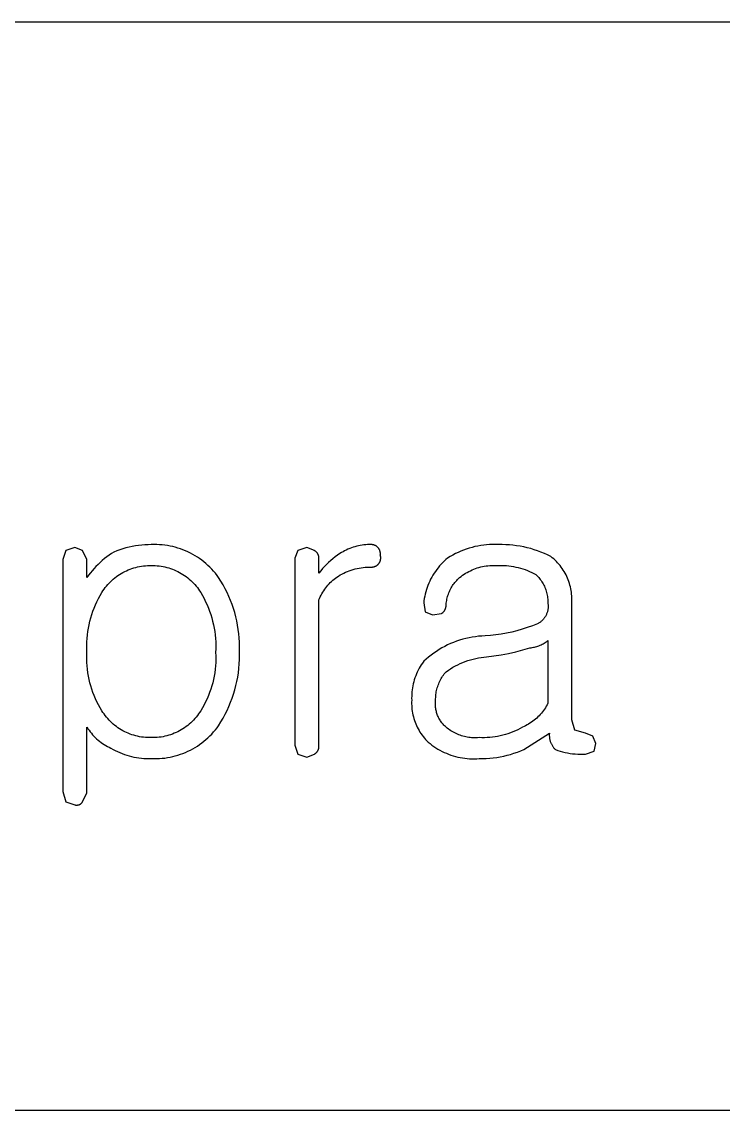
# Model space of a CAD drawing. Header units: millimetres. Extents: x 3033 to 5773, y 123 to 1487.
# Drawn here: x 4290.32 to 4314.48, y 235.35 to 272.85 of the extents above; entities that cross this region are included whole.
import ezdxf

# ---------------------------------------------------------------- set-up
doc = ezdxf.new("R2010")
doc.units = ezdxf.units.MM
doc.header["$MEASUREMENT"] = 0
doc.layers.add('TEX', color=70, linetype='Continuous')

msp = doc.modelspace()

# ---------------------------------------------------------------- linework, layer by layer
at = {"layer": 'TEX'}
for p, q in [((3984.363, 272.848), (4363.085, 272.848)), ((4291.846, 254.628), (4291.743, 254.319)), ((4292.155, 254.731), (4291.846, 254.628)), ((4292.413, 254.628), (4292.155, 254.731)), ((4292.568, 254.319), (4292.413, 254.628)), ((4293.702, 254.654), (4293.598, 254.617)), ((4293.807, 254.688), (4293.702, 254.654)), ((4293.913, 254.719), (4293.807, 254.688)), ((4294.019, 254.745), (4293.913, 254.719)), ((4294.127, 254.769), (4294.019, 254.745)), ((4294.236, 254.789), (4294.127, 254.769)), ((4294.345, 254.805), (4294.236, 254.789)), ((4294.454, 254.818), (4294.345, 254.805)), ((4294.564, 254.827), (4294.454, 254.818)), ((4294.674, 254.832), (4294.564, 254.827)), ((4294.784, 254.834), (4294.674, 254.832)), ((4294.877, 254.837), (4294.784, 254.834)), ((4294.97, 254.836), (4294.877, 254.837)), ((4295.062, 254.832), (4294.97, 254.836)), ((4295.155, 254.825), (4295.062, 254.832)), ((4295.247, 254.815), (4295.155, 254.825)), ((4295.339, 254.801), (4295.247, 254.815)), ((4295.43, 254.785), (4295.339, 254.801)), ((4295.521, 254.765), (4295.43, 254.785)), ((4295.611, 254.742), (4295.521, 254.765)), ((4295.7, 254.716), (4295.611, 254.742)), ((4295.788, 254.687), (4295.7, 254.716)), ((4295.876, 254.655), (4295.788, 254.687)), ((4295.962, 254.62), (4295.876, 254.655)), ((4299.836, 254.628), (4299.733, 254.37)), ((4300.145, 254.731), (4299.836, 254.628)), ((4300.403, 254.628), (4300.145, 254.731)), ((4300.411, 254.624), (4300.403, 254.628)), ((4301.5, 254.649), (4301.443, 254.621)), ((4301.558, 254.676), (4301.5, 254.649)), ((4301.617, 254.7), (4301.558, 254.676)), ((4301.676, 254.723), (4301.617, 254.7)), ((4301.736, 254.743), (4301.676, 254.723)), ((4301.797, 254.762), (4301.736, 254.743)), ((4301.858, 254.778), (4301.797, 254.762)), ((4301.92, 254.792), (4301.858, 254.778)), ((4301.982, 254.805), (4301.92, 254.792)), ((4302.045, 254.815), (4301.982, 254.805)), ((4302.108, 254.823), (4302.045, 254.815)), ((4302.171, 254.829), (4302.108, 254.823)), ((4302.234, 254.833), (4302.171, 254.829)), ((4302.298, 254.835), (4302.234, 254.833)), ((4302.361, 254.834), (4302.298, 254.835)), ((4302.372, 254.834), (4302.361, 254.834)), ((4302.383, 254.834), (4302.372, 254.834)), ((4302.394, 254.833), (4302.383, 254.834)), ((4302.404, 254.831), (4302.394, 254.833)), ((4302.415, 254.83), (4302.404, 254.831)), ((4302.426, 254.828), (4302.415, 254.83)), ((4302.436, 254.825), (4302.426, 254.828)), ((4302.447, 254.822), (4302.436, 254.825)), ((4302.457, 254.819), (4302.447, 254.822)), ((4302.467, 254.816), (4302.457, 254.819)), ((4302.477, 254.812), (4302.467, 254.816)), ((4302.487, 254.808), (4302.477, 254.812)), ((4302.497, 254.803), (4302.487, 254.808)), ((4302.507, 254.799), (4302.497, 254.803)), ((4302.516, 254.793), (4302.507, 254.799)), ((4302.525, 254.788), (4302.516, 254.793)), ((4302.535, 254.782), (4302.525, 254.788)), ((4302.543, 254.776), (4302.535, 254.782)), ((4302.552, 254.769), (4302.543, 254.776)), ((4302.56, 254.763), (4302.552, 254.769)), ((4302.569, 254.756), (4302.56, 254.763)), ((4302.577, 254.748), (4302.569, 254.756)), ((4302.584, 254.741), (4302.577, 254.748)), ((4302.592, 254.733), (4302.584, 254.741)), ((4302.599, 254.725), (4302.592, 254.733)), ((4302.606, 254.717), (4302.599, 254.725)), ((4302.612, 254.708), (4302.606, 254.717)), ((4302.619, 254.699), (4302.612, 254.708)), ((4302.625, 254.69), (4302.619, 254.699)), ((4302.63, 254.681), (4302.625, 254.69)), ((4302.636, 254.672), (4302.63, 254.681)), ((4302.641, 254.662), (4302.636, 254.672)), ((4302.645, 254.653), (4302.641, 254.662)), ((4302.65, 254.643), (4302.645, 254.653)), ((4302.654, 254.633), (4302.65, 254.643)), ((4302.657, 254.623), (4302.654, 254.633)), ((4305.538, 254.647), (4305.443, 254.609)), ((4305.634, 254.681), (4305.538, 254.647)), ((4305.732, 254.713), (4305.634, 254.681)), ((4305.83, 254.741), (4305.732, 254.713)), ((4305.929, 254.765), (4305.83, 254.741)), ((4306.03, 254.786), (4305.929, 254.765)), ((4306.13, 254.804), (4306.03, 254.786)), ((4306.232, 254.818), (4306.13, 254.804)), ((4306.334, 254.828), (4306.232, 254.818)), ((4306.436, 254.835), (4306.334, 254.828)), ((4306.538, 254.838), (4306.436, 254.835)), ((4306.641, 254.838), (4306.538, 254.838)), ((4306.743, 254.834), (4306.641, 254.838)), ((4306.868, 254.836), (4306.743, 254.834)), ((4306.992, 254.832), (4306.868, 254.836)), ((4307.117, 254.825), (4306.992, 254.832)), ((4307.241, 254.814), (4307.117, 254.825)), ((4307.365, 254.798), (4307.241, 254.814)), ((4307.488, 254.779), (4307.365, 254.798)), ((4307.61, 254.755), (4307.488, 254.779)), ((4307.732, 254.727), (4307.61, 254.755)), ((4307.852, 254.696), (4307.732, 254.727)), ((4307.972, 254.66), (4307.852, 254.696)), ((4308.09, 254.62), (4307.972, 254.66)), ((4291.743, 254.319), (4291.743, 246.329)), ((4292.568, 253.7), (4292.568, 254.319)), ((4293.095, 254.288), (4293.021, 254.222)), ((4293.171, 254.351), (4293.095, 254.288)), ((4293.249, 254.411), (4293.171, 254.351)), ((4293.329, 254.469), (4293.249, 254.411)), ((4293.412, 254.524), (4293.329, 254.469)), ((4293.495, 254.577), (4293.412, 254.524)), ((4293.598, 254.617), (4293.495, 254.577)), ((4296.046, 254.582), (4295.962, 254.62)), ((4296.13, 254.542), (4296.046, 254.582)), ((4296.212, 254.498), (4296.13, 254.542)), ((4296.292, 254.452), (4296.212, 254.498)), ((4296.371, 254.403), (4296.292, 254.452)), ((4296.448, 254.351), (4296.371, 254.403)), ((4296.523, 254.296), (4296.448, 254.351)), ((4296.596, 254.239), (4296.523, 254.296)), ((4299.733, 254.37), (4299.733, 247.927)), ((4300.419, 254.619), (4300.411, 254.624)), ((4300.428, 254.614), (4300.419, 254.619)), ((4300.436, 254.609), (4300.428, 254.614)), ((4300.443, 254.603), (4300.436, 254.609)), ((4300.451, 254.597), (4300.443, 254.603)), ((4300.458, 254.591), (4300.451, 254.597)), ((4300.466, 254.585), (4300.458, 254.591)), ((4300.473, 254.578), (4300.466, 254.585)), ((4300.479, 254.571), (4300.473, 254.578)), ((4300.486, 254.564), (4300.479, 254.571)), ((4300.492, 254.557), (4300.486, 254.564)), ((4300.498, 254.549), (4300.492, 254.557)), ((4300.504, 254.542), (4300.498, 254.549)), ((4300.509, 254.534), (4300.504, 254.542)), ((4300.514, 254.526), (4300.509, 254.534)), ((4300.519, 254.517), (4300.514, 254.526)), ((4300.524, 254.509), (4300.519, 254.517)), ((4300.528, 254.5), (4300.524, 254.509)), ((4300.533, 254.492), (4300.528, 254.5)), ((4300.536, 254.483), (4300.533, 254.492)), ((4300.54, 254.474), (4300.536, 254.483)), ((4300.543, 254.465), (4300.54, 254.474)), ((4300.546, 254.456), (4300.543, 254.465)), ((4300.548, 254.447), (4300.546, 254.456)), ((4300.551, 254.437), (4300.548, 254.447)), ((4300.553, 254.428), (4300.551, 254.437)), ((4300.554, 254.418), (4300.553, 254.428)), ((4300.555, 254.409), (4300.554, 254.418)), ((4300.556, 254.399), (4300.555, 254.409)), ((4300.557, 254.39), (4300.556, 254.399)), ((4300.557, 254.38), (4300.557, 254.39)), ((4300.557, 254.37), (4300.557, 254.38)), ((4300.557, 253.855), (4300.557, 254.37)), ((4300.964, 254.287), (4300.89, 254.22)), ((4301.039, 254.35), (4300.964, 254.287)), ((4301.117, 254.411), (4301.039, 254.35)), ((4301.197, 254.469), (4301.117, 254.411)), ((4301.279, 254.525), (4301.197, 254.469)), ((4301.333, 254.559), (4301.279, 254.525)), ((4301.388, 254.591), (4301.333, 254.559)), ((4301.443, 254.621), (4301.388, 254.591)), ((4302.661, 254.612), (4302.657, 254.623)), ((4302.657, 254.242), (4302.662, 254.252)), ((4302.664, 254.602), (4302.661, 254.612)), ((4302.662, 254.252), (4302.666, 254.262)), ((4302.666, 254.591), (4302.664, 254.602)), ((4302.669, 254.581), (4302.666, 254.591)), ((4302.666, 254.262), (4302.669, 254.272)), ((4302.67, 254.57), (4302.669, 254.581)), ((4302.669, 254.272), (4302.673, 254.282)), ((4302.672, 254.56), (4302.67, 254.57)), ((4302.671, 254.474), (4302.672, 254.484)), ((4302.674, 254.463), (4302.671, 254.474)), ((4302.673, 254.549), (4302.672, 254.56)), ((4302.672, 254.484), (4302.673, 254.495)), ((4302.674, 254.538), (4302.673, 254.549)), ((4302.673, 254.495), (4302.674, 254.506)), ((4302.673, 254.282), (4302.676, 254.293)), ((4302.674, 254.527), (4302.674, 254.538)), ((4302.674, 254.517), (4302.674, 254.527)), ((4302.674, 254.506), (4302.674, 254.517)), ((4302.677, 254.453), (4302.674, 254.463)), ((4302.676, 254.293), (4302.678, 254.303)), ((4302.679, 254.442), (4302.677, 254.453)), ((4302.678, 254.303), (4302.681, 254.314)), ((4302.681, 254.432), (4302.679, 254.442)), ((4302.683, 254.421), (4302.681, 254.432)), ((4302.681, 254.314), (4302.683, 254.324)), ((4302.685, 254.41), (4302.683, 254.421)), ((4302.683, 254.324), (4302.684, 254.335)), ((4302.684, 254.335), (4302.685, 254.346)), ((4302.686, 254.4), (4302.685, 254.41)), ((4302.685, 254.346), (4302.686, 254.356)), ((4302.686, 254.389), (4302.686, 254.4)), ((4302.687, 254.378), (4302.686, 254.389)), ((4302.686, 254.356), (4302.687, 254.367)), ((4302.687, 254.367), (4302.687, 254.378)), ((4304.873, 254.267), (4304.817, 254.212)), ((4304.931, 254.32), (4304.873, 254.267)), ((4304.99, 254.37), (4304.931, 254.32)), ((4305.077, 254.424), (4304.99, 254.37)), ((4305.166, 254.475), (4305.077, 254.424)), ((4305.257, 254.523), (4305.166, 254.475)), ((4305.349, 254.567), (4305.257, 254.523)), ((4305.443, 254.609), (4305.349, 254.567)), ((4308.206, 254.576), (4308.09, 254.62)), ((4308.322, 254.529), (4308.206, 254.576)), ((4308.435, 254.477), (4308.322, 254.529)), ((4308.547, 254.422), (4308.435, 254.477)), ((4308.596, 254.382), (4308.547, 254.422)), ((4308.644, 254.341), (4308.596, 254.382)), ((4308.691, 254.298), (4308.644, 254.341)), ((4308.736, 254.254), (4308.691, 254.298)), ((4308.78, 254.208), (4308.736, 254.254)), ((4292.747, 253.937), (4292.685, 253.86)), ((4292.812, 254.011), (4292.747, 253.937)), ((4292.879, 254.084), (4292.812, 254.011)), ((4292.949, 254.154), (4292.879, 254.084)), ((4293.021, 254.222), (4292.949, 254.154)), ((4293.751, 253.843), (4293.809, 253.876)), ((4293.809, 253.876), (4293.869, 253.908)), ((4293.869, 253.908), (4293.93, 253.937)), ((4293.93, 253.937), (4293.992, 253.964)), ((4293.992, 253.964), (4294.055, 253.989)), ((4294.055, 253.989), (4294.119, 254.012)), ((4294.119, 254.012), (4294.183, 254.032)), ((4294.183, 254.032), (4294.248, 254.05)), ((4294.248, 254.05), (4294.314, 254.066)), ((4294.314, 254.066), (4294.38, 254.08)), ((4294.38, 254.08), (4294.447, 254.091)), ((4294.447, 254.091), (4294.514, 254.1)), ((4294.514, 254.1), (4294.581, 254.107)), ((4294.581, 254.107), (4294.649, 254.111)), ((4294.649, 254.111), (4294.717, 254.113)), ((4294.717, 254.113), (4294.784, 254.113)), ((4294.784, 254.113), (4294.852, 254.113)), ((4294.852, 254.113), (4294.919, 254.111)), ((4294.919, 254.111), (4294.987, 254.107)), ((4294.987, 254.107), (4295.054, 254.1)), ((4295.054, 254.1), (4295.121, 254.091)), ((4295.121, 254.091), (4295.188, 254.08)), ((4295.188, 254.08), (4295.254, 254.066)), ((4295.254, 254.066), (4295.32, 254.05)), ((4295.32, 254.05), (4295.385, 254.032)), ((4295.385, 254.032), (4295.449, 254.012)), ((4295.449, 254.012), (4295.513, 253.989)), ((4295.513, 253.989), (4295.576, 253.964)), ((4295.576, 253.964), (4295.638, 253.937)), ((4295.638, 253.937), (4295.699, 253.908)), ((4295.699, 253.908), (4295.759, 253.876)), ((4295.759, 253.876), (4295.818, 253.843)), ((4296.668, 254.18), (4296.596, 254.239)), ((4296.737, 254.118), (4296.668, 254.18)), ((4296.804, 254.054), (4296.737, 254.118)), ((4296.869, 253.987), (4296.804, 254.054)), ((4296.931, 253.919), (4296.869, 253.987)), ((4296.991, 253.848), (4296.931, 253.919)), ((4300.619, 253.932), (4300.557, 253.855)), ((4300.683, 254.008), (4300.619, 253.932)), ((4300.75, 254.081), (4300.683, 254.008)), ((4300.819, 254.152), (4300.75, 254.081)), ((4300.89, 254.22), (4300.819, 254.152)), ((4301.412, 253.853), (4301.475, 253.883)), ((4301.475, 253.883), (4301.54, 253.91)), ((4301.54, 253.91), (4301.605, 253.935)), ((4301.605, 253.935), (4301.671, 253.958)), ((4301.671, 253.958), (4301.738, 253.979)), ((4301.738, 253.979), (4301.806, 253.997)), ((4301.806, 253.997), (4301.874, 254.013)), ((4301.874, 254.013), (4301.943, 254.027)), ((4301.943, 254.027), (4302.012, 254.039)), ((4302.012, 254.039), (4302.082, 254.048)), ((4302.082, 254.048), (4302.151, 254.055)), ((4302.151, 254.055), (4302.221, 254.059)), ((4302.221, 254.059), (4302.291, 254.061)), ((4302.291, 254.061), (4302.361, 254.061)), ((4302.361, 254.061), (4302.372, 254.061)), ((4302.372, 254.061), (4302.383, 254.061)), ((4302.383, 254.061), (4302.394, 254.062)), ((4302.394, 254.062), (4302.405, 254.063)), ((4302.405, 254.063), (4302.415, 254.064)), ((4302.415, 254.064), (4302.426, 254.065)), ((4302.426, 254.065), (4302.437, 254.067)), ((4302.437, 254.067), (4302.447, 254.07)), ((4302.447, 254.07), (4302.458, 254.073)), ((4302.458, 254.073), (4302.468, 254.076)), ((4302.468, 254.076), (4302.478, 254.079)), ((4302.478, 254.079), (4302.488, 254.083)), ((4302.488, 254.083), (4302.498, 254.087)), ((4302.498, 254.087), (4302.508, 254.092)), ((4302.508, 254.092), (4302.518, 254.096)), ((4302.518, 254.096), (4302.527, 254.102)), ((4302.527, 254.102), (4302.537, 254.107)), ((4302.537, 254.107), (4302.546, 254.113)), ((4302.546, 254.113), (4302.555, 254.119)), ((4302.555, 254.119), (4302.563, 254.125)), ((4302.563, 254.125), (4302.572, 254.132)), ((4302.572, 254.132), (4302.58, 254.139)), ((4302.58, 254.139), (4302.588, 254.146)), ((4302.588, 254.146), (4302.596, 254.154)), ((4302.596, 254.154), (4302.603, 254.162)), ((4302.603, 254.162), (4302.61, 254.17)), ((4302.61, 254.17), (4302.617, 254.178)), ((4302.617, 254.178), (4302.624, 254.186)), ((4302.624, 254.186), (4302.63, 254.195)), ((4302.63, 254.195), (4302.636, 254.204)), ((4302.636, 254.204), (4302.642, 254.213)), ((4302.642, 254.213), (4302.647, 254.223)), ((4302.647, 254.223), (4302.653, 254.232)), ((4302.653, 254.232), (4302.657, 254.242)), ((4304.567, 253.913), (4304.523, 253.848)), ((4304.613, 253.976), (4304.567, 253.913)), ((4304.661, 254.038), (4304.613, 253.976)), ((4304.711, 254.098), (4304.661, 254.038)), ((4304.763, 254.156), (4304.711, 254.098)), ((4304.817, 254.212), (4304.763, 254.156)), ((4305.608, 253.846), (4305.662, 253.878)), ((4305.662, 253.878), (4305.717, 253.908)), ((4305.717, 253.908), (4305.774, 253.937)), ((4305.774, 253.937), (4305.831, 253.963)), ((4305.831, 253.963), (4305.889, 253.987)), ((4305.889, 253.987), (4305.948, 254.009)), ((4305.948, 254.009), (4306.008, 254.03)), ((4306.008, 254.03), (4306.068, 254.048)), ((4306.068, 254.048), (4306.129, 254.064)), ((4306.129, 254.064), (4306.19, 254.078)), ((4306.19, 254.078), (4306.252, 254.09)), ((4306.252, 254.09), (4306.314, 254.099)), ((4306.314, 254.099), (4306.377, 254.107)), ((4306.377, 254.107), (4306.44, 254.113)), ((4306.44, 254.113), (4306.502, 254.116)), ((4306.502, 254.116), (4306.565, 254.117)), ((4306.565, 254.117), (4306.628, 254.116)), ((4306.628, 254.116), (4306.691, 254.113)), ((4306.691, 254.113), (4306.773, 254.116)), ((4306.773, 254.116), (4306.855, 254.117)), ((4306.855, 254.117), (4306.937, 254.114)), ((4306.937, 254.114), (4307.019, 254.11)), ((4307.019, 254.11), (4307.101, 254.102)), ((4307.101, 254.102), (4307.182, 254.092)), ((4307.182, 254.092), (4307.263, 254.079)), ((4307.263, 254.079), (4307.344, 254.063)), ((4307.344, 254.063), (4307.423, 254.044)), ((4307.423, 254.044), (4307.503, 254.023)), ((4307.503, 254.023), (4307.581, 253.999)), ((4307.581, 253.999), (4307.659, 253.973)), ((4307.659, 253.973), (4307.736, 253.944)), ((4307.736, 253.944), (4307.811, 253.913)), ((4307.811, 253.913), (4307.886, 253.879)), ((4307.886, 253.879), (4307.959, 253.842)), ((4308.822, 254.161), (4308.78, 254.208)), ((4308.862, 254.112), (4308.822, 254.161)), ((4308.901, 254.062), (4308.862, 254.112)), ((4308.938, 254.01), (4308.901, 254.062)), ((4308.973, 253.958), (4308.938, 254.01)), ((4309.006, 253.904), (4308.973, 253.958)), ((4309.038, 253.849), (4309.006, 253.904)), ((4292.625, 253.781), (4292.568, 253.7)), ((4292.685, 253.86), (4292.625, 253.781)), ((4293.284, 253.457), (4293.329, 253.507)), ((4293.329, 253.507), (4293.377, 253.555)), ((4293.377, 253.555), (4293.426, 253.601)), ((4293.426, 253.601), (4293.476, 253.646)), ((4293.476, 253.646), (4293.528, 253.689)), ((4293.528, 253.689), (4293.582, 253.731)), ((4293.582, 253.731), (4293.637, 253.77)), ((4293.637, 253.77), (4293.693, 253.808)), ((4293.693, 253.808), (4293.751, 253.843)), ((4295.818, 253.843), (4295.875, 253.808)), ((4295.875, 253.808), (4295.931, 253.77)), ((4295.931, 253.77), (4295.986, 253.731)), ((4295.986, 253.731), (4296.04, 253.689)), ((4296.04, 253.689), (4296.092, 253.646)), ((4296.092, 253.646), (4296.143, 253.601)), ((4296.143, 253.601), (4296.192, 253.555)), ((4296.192, 253.555), (4296.239, 253.507)), ((4296.239, 253.507), (4296.285, 253.457)), ((4297.049, 253.775), (4296.991, 253.848)), ((4297.104, 253.7), (4297.049, 253.775)), ((4297.183, 253.575), (4297.104, 253.7)), ((4297.258, 253.447), (4297.183, 253.575)), ((4300.908, 253.481), (4300.949, 253.525)), ((4300.949, 253.525), (4300.992, 253.566)), ((4300.992, 253.566), (4301.037, 253.607)), ((4301.037, 253.607), (4301.083, 253.645)), ((4301.083, 253.645), (4301.13, 253.682)), ((4301.13, 253.682), (4301.178, 253.718)), ((4301.178, 253.718), (4301.227, 253.752)), ((4301.227, 253.752), (4301.288, 253.788)), ((4301.288, 253.788), (4301.349, 253.821)), ((4301.349, 253.821), (4301.412, 253.853)), ((4304.34, 253.503), (4304.31, 253.431)), ((4304.372, 253.574), (4304.34, 253.503)), ((4304.406, 253.645), (4304.372, 253.574)), ((4304.443, 253.714), (4304.406, 253.645)), ((4304.482, 253.781), (4304.443, 253.714)), ((4304.523, 253.848), (4304.482, 253.781)), ((4305.213, 253.497), (4305.242, 253.533)), ((4305.242, 253.533), (4305.272, 253.569)), ((4305.272, 253.569), (4305.303, 253.603)), ((4305.303, 253.603), (4305.335, 253.637)), ((4305.335, 253.637), (4305.368, 253.669)), ((4305.368, 253.669), (4305.403, 253.7)), ((4305.403, 253.7), (4305.452, 253.739)), ((4305.452, 253.739), (4305.503, 253.777)), ((4305.503, 253.777), (4305.555, 253.813)), ((4305.555, 253.813), (4305.608, 253.846)), ((4307.959, 253.842), (4308.032, 253.803)), ((4308.032, 253.803), (4308.064, 253.772)), ((4308.064, 253.772), (4308.096, 253.739)), ((4308.096, 253.739), (4308.126, 253.705)), ((4308.126, 253.705), (4308.155, 253.669)), ((4308.155, 253.669), (4308.183, 253.633)), ((4308.183, 253.633), (4308.209, 253.596)), ((4308.209, 253.596), (4308.235, 253.558)), ((4308.235, 253.558), (4308.259, 253.52)), ((4308.259, 253.52), (4308.281, 253.48)), ((4309.068, 253.793), (4309.038, 253.849)), ((4309.095, 253.736), (4309.068, 253.793)), ((4309.121, 253.679), (4309.095, 253.736)), ((4309.145, 253.62), (4309.121, 253.679)), ((4309.167, 253.56), (4309.145, 253.62)), ((4309.187, 253.5), (4309.167, 253.56)), ((4309.204, 253.44), (4309.187, 253.5)), ((4293.023, 253.081), (4293.083, 253.185)), ((4293.083, 253.185), (4293.119, 253.242)), ((4293.119, 253.242), (4293.158, 253.298)), ((4293.158, 253.298), (4293.198, 253.352)), ((4293.198, 253.352), (4293.24, 253.405)), ((4293.24, 253.405), (4293.284, 253.457)), ((4296.285, 253.457), (4296.328, 253.405)), ((4296.328, 253.405), (4296.371, 253.352)), ((4296.371, 253.352), (4296.411, 253.298)), ((4296.411, 253.298), (4296.449, 253.242)), ((4296.449, 253.242), (4296.485, 253.185)), ((4296.485, 253.185), (4296.546, 253.081)), ((4297.328, 253.317), (4297.258, 253.447)), ((4297.394, 253.184), (4297.328, 253.317)), ((4297.456, 253.05), (4297.394, 253.184)), ((4300.632, 253.091), (4300.661, 253.143)), ((4300.661, 253.143), (4300.691, 253.195)), ((4300.691, 253.195), (4300.723, 253.246)), ((4300.723, 253.246), (4300.757, 253.295)), ((4300.757, 253.295), (4300.792, 253.344)), ((4300.792, 253.344), (4300.829, 253.391)), ((4300.829, 253.391), (4300.868, 253.437)), ((4300.868, 253.437), (4300.908, 253.481)), ((4304.217, 253.132), (4304.2, 253.056)), ((4304.236, 253.208), (4304.217, 253.132)), ((4304.258, 253.283), (4304.236, 253.208)), ((4304.283, 253.357), (4304.258, 253.283)), ((4304.31, 253.431), (4304.283, 253.357)), ((4305.001, 253.086), (4305.016, 253.13)), ((4305.016, 253.13), (4305.032, 253.174)), ((4305.032, 253.174), (4305.05, 253.216)), ((4305.05, 253.216), (4305.069, 253.259)), ((4305.069, 253.259), (4305.09, 253.3)), ((4305.09, 253.3), (4305.112, 253.341)), ((4305.112, 253.341), (4305.135, 253.381)), ((4305.135, 253.381), (4305.16, 253.421)), ((4305.16, 253.421), (4305.186, 253.459)), ((4305.186, 253.459), (4305.213, 253.497)), ((4308.281, 253.48), (4308.302, 253.44)), ((4308.302, 253.44), (4308.322, 253.399)), ((4308.322, 253.399), (4308.341, 253.357)), ((4308.341, 253.357), (4308.358, 253.315)), ((4308.358, 253.315), (4308.373, 253.272)), ((4308.373, 253.272), (4308.387, 253.229)), ((4308.387, 253.229), (4308.4, 253.185)), ((4308.4, 253.185), (4308.411, 253.141)), ((4308.411, 253.141), (4308.42, 253.096)), ((4309.22, 253.378), (4309.204, 253.44)), ((4309.233, 253.316), (4309.22, 253.378)), ((4309.245, 253.254), (4309.233, 253.316)), ((4309.254, 253.191), (4309.245, 253.254)), ((4309.261, 253.129), (4309.254, 253.191)), ((4309.266, 253.065), (4309.261, 253.129)), ((4292.817, 252.649), (4292.863, 252.76)), ((4292.863, 252.76), (4292.913, 252.869)), ((4292.913, 252.869), (4292.966, 252.976)), ((4292.966, 252.976), (4293.023, 253.081)), ((4296.546, 253.081), (4296.602, 252.976)), ((4296.602, 252.976), (4296.656, 252.869)), ((4296.656, 252.869), (4296.705, 252.76)), ((4296.705, 252.76), (4296.752, 252.649)), ((4297.513, 252.913), (4297.456, 253.05)), ((4297.566, 252.774), (4297.513, 252.913)), ((4297.613, 252.634), (4297.566, 252.774)), ((4300.557, 252.927), (4300.58, 252.983)), ((4300.557, 247.927), (4300.557, 252.927)), ((4300.58, 252.983), (4300.605, 253.037)), ((4300.605, 253.037), (4300.632, 253.091)), ((4304.174, 252.902), (4304.166, 252.824)), ((4304.166, 252.824), (4304.217, 252.515)), ((4304.186, 252.979), (4304.174, 252.902)), ((4304.2, 253.056), (4304.186, 252.979)), ((4304.939, 252.721), (4304.941, 252.767)), ((4304.941, 252.767), (4304.945, 252.814)), ((4304.945, 252.814), (4304.951, 252.86)), ((4304.951, 252.86), (4304.958, 252.906)), ((4304.958, 252.906), (4304.966, 252.951)), ((4304.966, 252.951), (4304.976, 252.997)), ((4304.976, 252.997), (4304.988, 253.042)), ((4304.988, 253.042), (4305.001, 253.086)), ((4308.42, 253.096), (4308.428, 253.051)), ((4308.428, 253.051), (4308.434, 253.006)), ((4308.434, 253.006), (4308.439, 252.961)), ((4308.439, 252.961), (4308.442, 252.915)), ((4308.442, 252.915), (4308.444, 252.87)), ((4308.444, 252.87), (4308.444, 252.824)), ((4308.444, 252.824), (4308.447, 252.8)), ((4308.447, 252.8), (4308.45, 252.777)), ((4308.45, 252.777), (4308.452, 252.753)), ((4308.452, 252.753), (4308.453, 252.729)), ((4309.269, 253.002), (4309.266, 253.065)), ((4309.27, 252.939), (4309.269, 253.002)), ((4309.269, 252.876), (4309.27, 252.939)), ((4309.269, 248.803), (4309.269, 252.876)), ((4292.701, 252.309), (4292.736, 252.423)), ((4292.736, 252.423), (4292.774, 252.537)), ((4292.774, 252.537), (4292.817, 252.649)), ((4296.752, 252.649), (4296.794, 252.537)), ((4296.794, 252.537), (4296.833, 252.423)), ((4296.833, 252.423), (4296.867, 252.309)), ((4297.656, 252.492), (4297.613, 252.634)), ((4297.695, 252.349), (4297.656, 252.492)), ((4304.217, 252.515), (4304.475, 252.412)), ((4304.475, 252.412), (4304.784, 252.463)), ((4304.784, 252.463), (4304.794, 252.47)), ((4304.794, 252.47), (4304.804, 252.477)), ((4304.804, 252.477), (4304.813, 252.485)), ((4304.813, 252.485), (4304.822, 252.492)), ((4304.822, 252.492), (4304.831, 252.5)), ((4304.831, 252.5), (4304.839, 252.509)), ((4304.839, 252.509), (4304.847, 252.517)), ((4304.847, 252.517), (4304.855, 252.526)), ((4304.855, 252.526), (4304.863, 252.536)), ((4304.863, 252.536), (4304.87, 252.545)), ((4304.87, 252.545), (4304.877, 252.555)), ((4304.877, 252.555), (4304.884, 252.565)), ((4304.884, 252.565), (4304.89, 252.575)), ((4304.89, 252.575), (4304.896, 252.585)), ((4304.896, 252.585), (4304.902, 252.596)), ((4304.902, 252.596), (4304.907, 252.606)), ((4304.907, 252.606), (4304.912, 252.617)), ((4304.912, 252.617), (4304.917, 252.628)), ((4304.917, 252.628), (4304.921, 252.64)), ((4304.921, 252.64), (4304.924, 252.651)), ((4304.924, 252.651), (4304.928, 252.662)), ((4304.928, 252.662), (4304.931, 252.674)), ((4304.931, 252.674), (4304.933, 252.686)), ((4304.933, 252.686), (4304.936, 252.697)), ((4304.936, 252.697), (4304.937, 252.709)), ((4304.937, 252.709), (4304.939, 252.721)), ((4308.37, 252.383), (4308.358, 252.363)), ((4308.381, 252.405), (4308.37, 252.383)), ((4308.391, 252.426), (4308.381, 252.405)), ((4308.401, 252.448), (4308.391, 252.426)), ((4308.409, 252.471), (4308.401, 252.448)), ((4308.417, 252.493), (4308.409, 252.471)), ((4308.425, 252.516), (4308.417, 252.493)), ((4308.431, 252.539), (4308.425, 252.516)), ((4308.437, 252.562), (4308.431, 252.539)), ((4308.442, 252.586), (4308.437, 252.562)), ((4308.446, 252.609), (4308.442, 252.586)), ((4308.449, 252.633), (4308.446, 252.609)), ((4308.451, 252.657), (4308.449, 252.633)), ((4308.452, 252.681), (4308.451, 252.657)), ((4308.453, 252.705), (4308.452, 252.681)), ((4308.453, 252.729), (4308.453, 252.705)), ((4292.62, 251.959), (4292.643, 252.076)), ((4292.643, 252.076), (4292.67, 252.193)), ((4292.67, 252.193), (4292.701, 252.309)), ((4296.867, 252.309), (4296.898, 252.193)), ((4296.898, 252.193), (4296.926, 252.076)), ((4296.926, 252.076), (4296.949, 251.959)), ((4297.728, 252.205), (4297.695, 252.349)), ((4297.757, 252.059), (4297.728, 252.205)), ((4297.781, 251.913), (4297.757, 252.059)), ((4307.91, 252.035), (4307.734, 251.974)), ((4308.083, 252.102), (4307.91, 252.035)), ((4308.104, 252.114), (4308.083, 252.102)), ((4308.125, 252.126), (4308.104, 252.114)), ((4308.145, 252.139), (4308.125, 252.126)), ((4308.165, 252.152), (4308.145, 252.139)), ((4308.184, 252.167), (4308.165, 252.152)), ((4308.203, 252.182), (4308.184, 252.167)), ((4308.221, 252.197), (4308.203, 252.182)), ((4308.239, 252.213), (4308.221, 252.197)), ((4308.256, 252.23), (4308.239, 252.213)), ((4308.272, 252.247), (4308.256, 252.23)), ((4308.288, 252.265), (4308.272, 252.247)), ((4308.303, 252.284), (4308.288, 252.265)), ((4308.318, 252.303), (4308.303, 252.284)), ((4308.332, 252.322), (4308.318, 252.303)), ((4308.345, 252.342), (4308.332, 252.322)), ((4308.358, 252.363), (4308.345, 252.342)), ((4292.573, 251.602), (4292.585, 251.721)), ((4292.585, 251.721), (4292.6, 251.84)), ((4292.6, 251.84), (4292.62, 251.959)), ((4296.949, 251.959), (4296.968, 251.84)), ((4296.968, 251.84), (4296.983, 251.721)), ((4296.983, 251.721), (4296.995, 251.602)), ((4297.799, 251.766), (4297.781, 251.913)), ((4297.813, 251.619), (4297.799, 251.766)), ((4305.836, 251.645), (4305.727, 251.625)), ((4305.946, 251.662), (4305.836, 251.645)), ((4306.057, 251.675), (4305.946, 251.662)), ((4306.168, 251.685), (4306.057, 251.675)), ((4306.279, 251.69), (4306.168, 251.685)), ((4306.464, 251.705), (4306.279, 251.69)), ((4306.649, 251.726), (4306.464, 251.705)), ((4306.833, 251.752), (4306.649, 251.726)), ((4307.016, 251.785), (4306.833, 251.752)), ((4307.198, 251.823), (4307.016, 251.785)), ((4307.378, 251.868), (4307.198, 251.823)), ((4307.557, 251.918), (4307.378, 251.868)), ((4307.734, 251.974), (4307.557, 251.918)), ((4292.563, 251.363), (4292.566, 251.482)), ((4292.563, 251.243), (4292.563, 251.363)), ((4292.566, 251.482), (4292.573, 251.602)), ((4296.995, 251.602), (4297.002, 251.482)), ((4297.002, 251.482), (4297.006, 251.363)), ((4297.006, 251.363), (4297.005, 251.243)), ((4297.822, 251.471), (4297.813, 251.619)), ((4297.826, 251.323), (4297.822, 251.471)), ((4297.825, 251.175), (4297.826, 251.323)), ((4304.792, 251.274), (4304.696, 251.218)), ((4304.89, 251.327), (4304.792, 251.274)), ((4304.99, 251.377), (4304.89, 251.327)), ((4305.091, 251.423), (4304.99, 251.377)), ((4305.194, 251.466), (4305.091, 251.423)), ((4305.298, 251.505), (4305.194, 251.466)), ((4305.404, 251.54), (4305.298, 251.505)), ((4305.51, 251.572), (4305.404, 251.54)), ((4305.618, 251.6), (4305.51, 251.572)), ((4305.727, 251.625), (4305.618, 251.6)), ((4307.581, 251.205), (4307.825, 251.278)), ((4307.825, 251.278), (4307.865, 251.282)), ((4307.865, 251.282), (4307.905, 251.289)), ((4307.905, 251.289), (4307.944, 251.296)), ((4307.944, 251.296), (4307.983, 251.305)), ((4307.983, 251.305), (4308.022, 251.315)), ((4308.022, 251.315), (4308.06, 251.327)), ((4308.06, 251.327), (4308.098, 251.339)), ((4308.098, 251.339), (4308.135, 251.353)), ((4308.135, 251.353), (4308.172, 251.369)), ((4308.172, 251.369), (4308.208, 251.385)), ((4308.208, 251.385), (4308.244, 251.403)), ((4308.244, 251.403), (4308.279, 251.422)), ((4308.279, 251.422), (4308.314, 251.443)), ((4308.314, 251.443), (4308.347, 251.464)), ((4308.347, 251.464), (4308.38, 251.487)), ((4308.38, 251.487), (4308.413, 251.511)), ((4308.413, 251.511), (4308.444, 251.535)), ((4308.444, 251.535), (4308.444, 249.37)), ((4292.562, 250.889), (4292.563, 251.006)), ((4292.566, 250.772), (4292.562, 250.889)), ((4292.568, 251.123), (4292.563, 251.243)), ((4292.563, 251.006), (4292.568, 251.123)), ((4297.005, 251.243), (4297.001, 251.123)), ((4297.001, 251.123), (4297.005, 251.006)), ((4297.006, 250.889), (4297.002, 250.772)), ((4297.005, 251.006), (4297.006, 250.889)), ((4297.824, 250.873), (4297.827, 251.024)), ((4297.827, 251.024), (4297.825, 251.175)), ((4304.248, 250.889), (4304.166, 250.814)), ((4304.333, 250.961), (4304.248, 250.889)), ((4304.42, 251.03), (4304.333, 250.961)), ((4304.51, 251.095), (4304.42, 251.03)), ((4304.602, 251.158), (4304.51, 251.095)), ((4304.696, 251.218), (4304.602, 251.158)), ((4305.777, 250.867), (4305.868, 250.892)), ((4305.868, 250.892), (4305.959, 250.913)), ((4305.959, 250.913), (4306.051, 250.932)), ((4306.051, 250.932), (4306.144, 250.947)), ((4306.144, 250.947), (4306.237, 250.96)), ((4306.237, 250.96), (4306.331, 250.968)), ((4306.331, 250.968), (4306.584, 250.999)), ((4306.584, 250.999), (4306.835, 251.037)), ((4306.835, 251.037), (4307.086, 251.085)), ((4307.086, 251.085), (4307.335, 251.141)), ((4307.335, 251.141), (4307.581, 251.205)), ((4292.573, 250.655), (4292.566, 250.772)), ((4292.585, 250.538), (4292.573, 250.655)), ((4292.6, 250.422), (4292.585, 250.538)), ((4296.984, 250.538), (4296.968, 250.422)), ((4296.995, 250.655), (4296.984, 250.538)), ((4297.002, 250.772), (4296.995, 250.655)), ((4297.785, 250.422), (4297.803, 250.571)), ((4297.803, 250.571), (4297.816, 250.722)), ((4297.816, 250.722), (4297.824, 250.873)), ((4303.977, 250.511), (4303.946, 250.446)), ((4304.01, 250.574), (4303.977, 250.511)), ((4304.046, 250.636), (4304.01, 250.574)), ((4304.084, 250.696), (4304.046, 250.636)), ((4304.124, 250.756), (4304.084, 250.696)), ((4304.166, 250.814), (4304.124, 250.756)), ((4304.939, 250.453), (4305.016, 250.507)), ((4305.016, 250.507), (4305.094, 250.559)), ((4305.094, 250.559), (4305.174, 250.607)), ((4305.174, 250.607), (4305.256, 250.653)), ((4305.256, 250.653), (4305.34, 250.696)), ((4305.34, 250.696), (4305.425, 250.736)), ((4305.425, 250.736), (4305.511, 250.774)), ((4305.511, 250.774), (4305.599, 250.808)), ((4305.599, 250.808), (4305.687, 250.839)), ((4305.687, 250.839), (4305.777, 250.867)), ((4292.619, 250.307), (4292.6, 250.422)), ((4292.642, 250.192), (4292.619, 250.307)), ((4292.67, 250.078), (4292.642, 250.192)), ((4296.926, 250.192), (4296.899, 250.078)), ((4296.949, 250.307), (4296.926, 250.192)), ((4296.968, 250.422), (4296.949, 250.307)), ((4297.733, 250.124), (4297.762, 250.272)), ((4297.762, 250.272), (4297.785, 250.422)), ((4303.843, 250.179), (4303.823, 250.111)), ((4303.865, 250.247), (4303.843, 250.179)), ((4303.89, 250.315), (4303.865, 250.247)), ((4303.917, 250.381), (4303.89, 250.315)), ((4303.946, 250.446), (4303.917, 250.381)), ((4304.701, 250.088), (4304.722, 250.132)), ((4304.722, 250.132), (4304.744, 250.175)), ((4304.744, 250.175), (4304.768, 250.217)), ((4304.768, 250.217), (4304.793, 250.259)), ((4304.793, 250.259), (4304.819, 250.3)), ((4304.819, 250.3), (4304.847, 250.34)), ((4304.847, 250.34), (4304.876, 250.378)), ((4304.876, 250.378), (4304.907, 250.416)), ((4304.907, 250.416), (4304.939, 250.453)), ((4292.701, 249.965), (4292.67, 250.078)), ((4292.736, 249.853), (4292.701, 249.965)), ((4292.774, 249.743), (4292.736, 249.853)), ((4296.833, 249.853), (4296.794, 249.743)), ((4296.868, 249.965), (4296.833, 249.853)), ((4296.899, 250.078), (4296.868, 249.965)), ((4297.619, 249.686), (4297.662, 249.831)), ((4297.662, 249.831), (4297.7, 249.977)), ((4297.7, 249.977), (4297.733, 250.124)), ((4303.76, 249.759), (4303.755, 249.688)), ((4303.768, 249.83), (4303.76, 249.759)), ((4303.778, 249.901), (4303.768, 249.83)), ((4303.791, 249.972), (4303.778, 249.901)), ((4303.806, 250.041), (4303.791, 249.972)), ((4303.823, 250.111), (4303.806, 250.041)), ((4304.593, 249.716), (4304.6, 249.764)), ((4304.6, 249.764), (4304.61, 249.811)), ((4304.61, 249.811), (4304.621, 249.859)), ((4304.621, 249.859), (4304.634, 249.906)), ((4304.634, 249.906), (4304.648, 249.952)), ((4304.648, 249.952), (4304.664, 249.998)), ((4304.664, 249.998), (4304.682, 250.043)), ((4304.682, 250.043), (4304.701, 250.088)), ((4292.817, 249.633), (4292.774, 249.743)), ((4292.863, 249.526), (4292.817, 249.633)), ((4292.912, 249.42), (4292.863, 249.526)), ((4292.966, 249.316), (4292.912, 249.42)), ((4296.656, 249.42), (4296.602, 249.316)), ((4296.706, 249.526), (4296.656, 249.42)), ((4296.752, 249.633), (4296.706, 249.526)), ((4296.794, 249.743), (4296.752, 249.633)), ((4297.46, 249.262), (4297.518, 249.401)), ((4297.518, 249.401), (4297.571, 249.543)), ((4297.571, 249.543), (4297.619, 249.686)), ((4303.751, 249.41), (4303.75, 249.346)), ((4303.752, 249.617), (4303.751, 249.545)), ((4303.751, 249.545), (4303.753, 249.474)), ((4303.753, 249.474), (4303.751, 249.41)), ((4303.755, 249.688), (4303.752, 249.617)), ((4304.57, 249.367), (4304.571, 249.402)), ((4304.571, 249.402), (4304.574, 249.438)), ((4304.574, 249.438), (4304.578, 249.474)), ((4304.578, 249.522), (4304.579, 249.571)), ((4304.578, 249.474), (4304.578, 249.522)), ((4304.579, 249.571), (4304.582, 249.619)), ((4304.582, 249.619), (4304.586, 249.668)), ((4304.586, 249.668), (4304.593, 249.716)), ((4293.023, 249.213), (4292.966, 249.316)), ((4293.083, 249.113), (4293.023, 249.213)), ((4293.119, 249.056), (4293.083, 249.113)), ((4293.158, 249), (4293.119, 249.056)), ((4296.449, 249.056), (4296.411, 249)), ((4296.485, 249.113), (4296.449, 249.056)), ((4296.546, 249.213), (4296.485, 249.113)), ((4296.602, 249.316), (4296.546, 249.213)), ((4297.331, 248.989), (4297.398, 249.124)), ((4297.398, 249.124), (4297.46, 249.262)), ((4303.75, 249.346), (4303.752, 249.282)), ((4303.752, 249.282), (4303.757, 249.218)), ((4303.757, 249.218), (4303.763, 249.154)), ((4303.763, 249.154), (4303.771, 249.091)), ((4303.771, 249.091), (4303.782, 249.028)), ((4303.782, 249.028), (4303.795, 248.965)), ((4304.57, 249.331), (4304.57, 249.367)), ((4304.571, 249.295), (4304.57, 249.331)), ((4304.573, 249.259), (4304.571, 249.295)), ((4304.576, 249.224), (4304.573, 249.259)), ((4304.581, 249.188), (4304.576, 249.224)), ((4304.587, 249.153), (4304.581, 249.188)), ((4304.594, 249.118), (4304.587, 249.153)), ((4304.602, 249.083), (4304.594, 249.118)), ((4304.612, 249.048), (4304.602, 249.083)), ((4304.622, 249.014), (4304.612, 249.048)), ((4304.634, 248.981), (4304.622, 249.014)), ((4308.221, 249.028), (4308.183, 248.983)), ((4308.258, 249.073), (4308.221, 249.028)), ((4308.293, 249.12), (4308.258, 249.073)), ((4308.327, 249.168), (4308.293, 249.12)), ((4308.359, 249.217), (4308.327, 249.168)), ((4308.389, 249.267), (4308.359, 249.217)), ((4308.417, 249.318), (4308.389, 249.267)), ((4308.444, 249.37), (4308.417, 249.318)), ((4293.198, 248.945), (4293.158, 249)), ((4293.24, 248.892), (4293.198, 248.945)), ((4293.284, 248.841), (4293.24, 248.892)), ((4293.329, 248.791), (4293.284, 248.841)), ((4293.377, 248.743), (4293.329, 248.791)), ((4293.426, 248.696), (4293.377, 248.743)), ((4293.476, 248.651), (4293.426, 248.696)), ((4293.528, 248.608), (4293.476, 248.651)), ((4296.092, 248.651), (4296.04, 248.608)), ((4296.143, 248.696), (4296.092, 248.651)), ((4296.192, 248.743), (4296.143, 248.696)), ((4296.239, 248.791), (4296.192, 248.743)), ((4296.285, 248.841), (4296.239, 248.791)), ((4296.328, 248.892), (4296.285, 248.841)), ((4296.371, 248.945), (4296.328, 248.892)), ((4296.411, 249), (4296.371, 248.945)), ((4297.104, 248.597), (4297.184, 248.725)), ((4297.184, 248.725), (4297.26, 248.856)), ((4297.26, 248.856), (4297.331, 248.989)), ((4303.795, 248.965), (4303.81, 248.903)), ((4303.81, 248.903), (4303.827, 248.841)), ((4303.827, 248.841), (4303.846, 248.78)), ((4303.846, 248.78), (4303.868, 248.72)), ((4303.868, 248.72), (4303.891, 248.66)), ((4303.891, 248.66), (4303.917, 248.602)), ((4304.647, 248.947), (4304.634, 248.981)), ((4304.661, 248.914), (4304.647, 248.947)), ((4304.676, 248.882), (4304.661, 248.914)), ((4304.693, 248.85), (4304.676, 248.882)), ((4304.71, 248.819), (4304.693, 248.85)), ((4304.729, 248.788), (4304.71, 248.819)), ((4304.748, 248.758), (4304.729, 248.788)), ((4304.769, 248.729), (4304.748, 248.758)), ((4304.79, 248.7), (4304.769, 248.729)), ((4304.813, 248.672), (4304.79, 248.7)), ((4304.836, 248.645), (4304.813, 248.672)), ((4304.86, 248.619), (4304.836, 248.645)), ((4307.777, 248.651), (4307.726, 248.622)), ((4307.827, 248.681), (4307.777, 248.651)), ((4307.876, 248.713), (4307.827, 248.681)), ((4307.923, 248.747), (4307.876, 248.713)), ((4307.97, 248.783), (4307.923, 248.747)), ((4308.015, 248.82), (4307.97, 248.783)), ((4308.059, 248.859), (4308.015, 248.82)), ((4308.102, 248.899), (4308.059, 248.859)), ((4308.143, 248.94), (4308.102, 248.899)), ((4308.183, 248.983), (4308.143, 248.94)), ((4309.372, 248.443), (4309.269, 248.803)), ((4292.568, 246.278), (4292.568, 248.546)), ((4292.568, 248.546), (4292.603, 248.491)), ((4292.603, 248.491), (4292.64, 248.437)), ((4292.64, 248.437), (4292.68, 248.385)), ((4292.68, 248.385), (4292.721, 248.334)), ((4292.721, 248.334), (4292.763, 248.284)), ((4292.763, 248.284), (4292.808, 248.236)), ((4293.582, 248.567), (4293.528, 248.608)), ((4293.637, 248.528), (4293.582, 248.567)), ((4293.693, 248.49), (4293.637, 248.528)), ((4293.751, 248.455), (4293.693, 248.49)), ((4293.809, 248.421), (4293.751, 248.455)), ((4293.869, 248.39), (4293.809, 248.421)), ((4293.93, 248.361), (4293.869, 248.39)), ((4293.992, 248.334), (4293.93, 248.361)), ((4294.055, 248.309), (4293.992, 248.334)), ((4294.119, 248.286), (4294.055, 248.309)), ((4294.183, 248.266), (4294.119, 248.286)), ((4294.248, 248.247), (4294.183, 248.266)), ((4295.385, 248.266), (4295.32, 248.247)), ((4295.449, 248.286), (4295.385, 248.266)), ((4295.513, 248.309), (4295.449, 248.286)), ((4295.576, 248.334), (4295.513, 248.309)), ((4295.638, 248.361), (4295.576, 248.334)), ((4295.699, 248.39), (4295.638, 248.361)), ((4295.759, 248.421), (4295.699, 248.39)), ((4295.818, 248.455), (4295.759, 248.421)), ((4295.875, 248.49), (4295.818, 248.455)), ((4295.931, 248.528), (4295.875, 248.49)), ((4295.986, 248.567), (4295.931, 248.528)), ((4296.04, 248.608), (4295.986, 248.567)), ((4296.804, 248.244), (4296.869, 248.31)), ((4296.869, 248.31), (4296.931, 248.379)), ((4296.931, 248.379), (4296.991, 248.45)), ((4296.991, 248.45), (4297.049, 248.523)), ((4297.049, 248.523), (4297.104, 248.597)), ((4303.917, 248.602), (4303.944, 248.544)), ((4303.944, 248.544), (4303.973, 248.487)), ((4303.973, 248.487), (4304.005, 248.431)), ((4304.005, 248.431), (4304.038, 248.377)), ((4304.038, 248.377), (4304.073, 248.323)), ((4304.073, 248.323), (4304.11, 248.271)), ((4304.11, 248.271), (4304.149, 248.22)), ((4304.886, 248.594), (4304.86, 248.619)), ((4304.912, 248.569), (4304.886, 248.594)), ((4304.939, 248.546), (4304.912, 248.569)), ((4304.978, 248.513), (4304.939, 248.546)), ((4305.018, 248.482), (4304.978, 248.513)), ((4305.059, 248.452), (4305.018, 248.482)), ((4305.101, 248.423), (4305.059, 248.452)), ((4305.144, 248.396), (4305.101, 248.423)), ((4305.188, 248.37), (4305.144, 248.396)), ((4305.233, 248.346), (4305.188, 248.37)), ((4305.279, 248.323), (4305.233, 248.346)), ((4305.325, 248.302), (4305.279, 248.323)), ((4305.373, 248.283), (4305.325, 248.302)), ((4305.42, 248.265), (4305.373, 248.283)), ((4305.469, 248.248), (4305.42, 248.265)), ((4306.891, 248.267), (4306.802, 248.245)), ((4306.98, 248.292), (4306.891, 248.267)), ((4307.067, 248.319), (4306.98, 248.292)), ((4307.154, 248.35), (4307.067, 248.319)), ((4307.239, 248.383), (4307.154, 248.35)), ((4307.323, 248.42), (4307.239, 248.383)), ((4307.406, 248.459), (4307.323, 248.42)), ((4307.488, 248.501), (4307.406, 248.459)), ((4307.568, 248.546), (4307.488, 248.501)), ((4307.621, 248.569), (4307.568, 248.546)), ((4307.619, 247.773), (4308.495, 248.34)), ((4307.674, 248.595), (4307.621, 248.569)), ((4307.726, 248.622), (4307.674, 248.595)), ((4308.493, 248.292), (4308.492, 248.268)), ((4308.492, 248.268), (4308.493, 248.244)), ((4308.494, 248.316), (4308.493, 248.292)), ((4308.495, 248.34), (4308.494, 248.316)), ((4309.733, 248.34), (4309.372, 248.443)), ((4309.99, 248.236), (4309.733, 248.34)), ((4292.808, 248.236), (4292.854, 248.19)), ((4292.854, 248.19), (4292.902, 248.145)), ((4292.902, 248.145), (4292.951, 248.102)), ((4292.951, 248.102), (4293.002, 248.061)), ((4293.002, 248.061), (4293.054, 248.021)), ((4293.054, 248.021), (4293.107, 247.983)), ((4293.107, 247.983), (4293.162, 247.948)), ((4293.162, 247.948), (4293.218, 247.914)), ((4293.218, 247.914), (4293.275, 247.882)), ((4293.275, 247.882), (4293.333, 247.852)), ((4294.314, 248.231), (4294.248, 248.247)), ((4294.38, 248.218), (4294.314, 248.231)), ((4294.447, 248.206), (4294.38, 248.218)), ((4294.514, 248.197), (4294.447, 248.206)), ((4294.581, 248.191), (4294.514, 248.197)), ((4294.649, 248.186), (4294.581, 248.191)), ((4294.717, 248.184), (4294.649, 248.186)), ((4294.784, 248.185), (4294.717, 248.184)), ((4294.852, 248.184), (4294.784, 248.185)), ((4294.919, 248.186), (4294.852, 248.184)), ((4294.987, 248.191), (4294.919, 248.186)), ((4295.054, 248.197), (4294.987, 248.191)), ((4295.121, 248.206), (4295.054, 248.197)), ((4295.188, 248.218), (4295.121, 248.206)), ((4295.254, 248.231), (4295.188, 248.218)), ((4295.32, 248.247), (4295.254, 248.231)), ((4296.292, 247.846), (4296.371, 247.895)), ((4296.371, 247.895), (4296.448, 247.947)), ((4296.448, 247.947), (4296.523, 248.001)), ((4296.523, 248.001), (4296.596, 248.058)), ((4296.596, 248.058), (4296.668, 248.118)), ((4296.668, 248.118), (4296.737, 248.18)), ((4296.737, 248.18), (4296.804, 248.244)), ((4299.733, 247.927), (4299.836, 247.618)), ((4300.558, 247.916), (4300.557, 247.927)), ((4300.559, 247.906), (4300.558, 247.916)), ((4300.56, 247.895), (4300.559, 247.906)), ((4300.559, 247.873), (4300.56, 247.884)), ((4300.56, 247.884), (4300.56, 247.895)), ((4304.149, 248.22), (4304.189, 248.17)), ((4304.189, 248.17), (4304.231, 248.122)), ((4304.231, 248.122), (4304.275, 248.075)), ((4304.275, 248.075), (4304.32, 248.03)), ((4304.32, 248.03), (4304.384, 247.978)), ((4304.384, 247.978), (4304.449, 247.928)), ((4304.449, 247.928), (4304.516, 247.88)), ((4304.516, 247.88), (4304.584, 247.835)), ((4305.517, 248.234), (4305.469, 248.248)), ((4305.567, 248.221), (4305.517, 248.234)), ((4305.616, 248.209), (4305.567, 248.221)), ((4305.666, 248.2), (4305.616, 248.209)), ((4305.717, 248.192), (4305.666, 248.2)), ((4305.767, 248.186), (4305.717, 248.192)), ((4305.818, 248.181), (4305.767, 248.186)), ((4305.869, 248.179), (4305.818, 248.181)), ((4305.92, 248.178), (4305.869, 248.179)), ((4305.971, 248.178), (4305.92, 248.178)), ((4306.022, 248.181), (4305.971, 248.178)), ((4306.073, 248.185), (4306.022, 248.181)), ((4306.164, 248.182), (4306.073, 248.185)), ((4306.256, 248.181), (4306.164, 248.182)), ((4306.348, 248.184), (4306.256, 248.181)), ((4306.439, 248.19), (4306.348, 248.184)), ((4306.531, 248.199), (4306.439, 248.19)), ((4306.622, 248.212), (4306.531, 248.199)), ((4306.712, 248.227), (4306.622, 248.212)), ((4306.802, 248.245), (4306.712, 248.227)), ((4308.493, 248.244), (4308.494, 248.22)), ((4308.494, 248.22), (4308.497, 248.196)), ((4308.497, 248.196), (4308.5, 248.172)), ((4308.5, 248.172), (4308.504, 248.148)), ((4308.504, 248.148), (4308.508, 248.125)), ((4308.508, 248.125), (4308.514, 248.102)), ((4308.514, 248.102), (4308.52, 248.078)), ((4308.52, 248.078), (4308.527, 248.056)), ((4308.527, 248.056), (4308.535, 248.033)), ((4308.535, 248.033), (4308.543, 248.01)), ((4308.543, 248.01), (4308.553, 247.988)), ((4308.553, 247.988), (4308.563, 247.967)), ((4308.563, 247.967), (4308.574, 247.945)), ((4308.574, 247.945), (4308.585, 247.924)), ((4308.585, 247.924), (4308.597, 247.904)), ((4308.597, 247.904), (4308.61, 247.883)), ((4308.61, 247.883), (4308.624, 247.864)), ((4310.093, 247.979), (4309.99, 248.236)), ((4310.042, 247.721), (4310.093, 247.979)), ((4293.333, 247.852), (4293.392, 247.824)), ((4293.392, 247.824), (4293.467, 247.781)), ((4293.467, 247.781), (4293.542, 247.741)), ((4293.542, 247.741), (4293.619, 247.703)), ((4293.619, 247.703), (4293.698, 247.668)), ((4293.698, 247.668), (4293.777, 247.636)), ((4293.777, 247.636), (4293.857, 247.606)), ((4293.857, 247.606), (4293.939, 247.579)), ((4293.939, 247.579), (4294.021, 247.555)), ((4294.021, 247.555), (4294.104, 247.533)), ((4294.104, 247.533), (4294.188, 247.515)), ((4294.188, 247.515), (4294.272, 247.499)), ((4295.339, 247.496), (4295.43, 247.513)), ((4295.43, 247.513), (4295.521, 247.533)), ((4295.521, 247.533), (4295.611, 247.556)), ((4295.611, 247.556), (4295.7, 247.581)), ((4295.7, 247.581), (4295.788, 247.61)), ((4295.788, 247.61), (4295.876, 247.642)), ((4295.876, 247.642), (4295.962, 247.677)), ((4295.962, 247.677), (4296.046, 247.715)), ((4296.046, 247.715), (4296.13, 247.756)), ((4296.13, 247.756), (4296.212, 247.8)), ((4296.212, 247.8), (4296.292, 247.846)), ((4299.836, 247.618), (4300.145, 247.515)), ((4300.145, 247.515), (4300.403, 247.618)), ((4300.403, 247.618), (4300.412, 247.623)), ((4300.412, 247.623), (4300.421, 247.629)), ((4300.421, 247.629), (4300.43, 247.635)), ((4300.43, 247.635), (4300.439, 247.642)), ((4300.439, 247.642), (4300.447, 247.649)), ((4300.447, 247.649), (4300.455, 247.656)), ((4300.455, 247.656), (4300.463, 247.663)), ((4300.463, 247.663), (4300.471, 247.67)), ((4300.471, 247.67), (4300.478, 247.678)), ((4300.478, 247.678), (4300.485, 247.686)), ((4300.485, 247.686), (4300.492, 247.695)), ((4300.492, 247.695), (4300.499, 247.703)), ((4300.499, 247.703), (4300.505, 247.712)), ((4300.505, 247.712), (4300.511, 247.721)), ((4300.511, 247.721), (4300.517, 247.73)), ((4300.517, 247.73), (4300.522, 247.74)), ((4300.522, 247.74), (4300.527, 247.749)), ((4300.527, 247.749), (4300.531, 247.759)), ((4300.531, 247.759), (4300.536, 247.769)), ((4300.536, 247.769), (4300.54, 247.779)), ((4300.54, 247.779), (4300.543, 247.789)), ((4300.543, 247.789), (4300.547, 247.799)), ((4300.547, 247.799), (4300.55, 247.81)), ((4300.55, 247.81), (4300.552, 247.82)), ((4300.552, 247.82), (4300.554, 247.831)), ((4300.554, 247.831), (4300.556, 247.841)), ((4300.556, 247.841), (4300.558, 247.852)), ((4300.558, 247.852), (4300.559, 247.863)), ((4300.559, 247.863), (4300.559, 247.873)), ((4304.584, 247.835), (4304.654, 247.791)), ((4304.654, 247.791), (4304.725, 247.751)), ((4304.725, 247.751), (4304.798, 247.712)), ((4304.798, 247.712), (4304.872, 247.677)), ((4304.872, 247.677), (4304.947, 247.644)), ((4304.947, 247.644), (4305.024, 247.613)), ((4305.024, 247.613), (4305.101, 247.585)), ((4305.101, 247.585), (4305.179, 247.56)), ((4305.179, 247.56), (4305.258, 247.537)), ((4305.258, 247.537), (4305.338, 247.517)), ((4305.338, 247.517), (4305.418, 247.5)), ((4305.418, 247.5), (4305.499, 247.486)), ((4306.561, 247.488), (4306.682, 247.504)), ((4306.682, 247.504), (4306.802, 247.525)), ((4306.802, 247.525), (4306.922, 247.549)), ((4306.922, 247.549), (4307.041, 247.576)), ((4307.041, 247.576), (4307.159, 247.608)), ((4307.159, 247.608), (4307.276, 247.644)), ((4307.276, 247.644), (4307.392, 247.683)), ((4307.392, 247.683), (4307.506, 247.726)), ((4307.506, 247.726), (4307.619, 247.773)), ((4308.624, 247.864), (4308.638, 247.844)), ((4308.638, 247.844), (4308.653, 247.826)), ((4308.653, 247.826), (4308.669, 247.807)), ((4308.669, 247.807), (4308.685, 247.79)), ((4308.685, 247.79), (4308.702, 247.773)), ((4308.702, 247.773), (4308.784, 247.743)), ((4308.784, 247.743), (4308.868, 247.717)), ((4308.868, 247.717), (4308.952, 247.694)), ((4308.952, 247.694), (4309.037, 247.674)), ((4309.037, 247.674), (4309.123, 247.656)), ((4309.123, 247.656), (4309.209, 247.642)), ((4309.209, 247.642), (4309.296, 247.63)), ((4309.296, 247.63), (4309.383, 247.622)), ((4309.383, 247.622), (4309.47, 247.616)), ((4309.47, 247.616), (4309.558, 247.614)), ((4309.558, 247.614), (4309.645, 247.614)), ((4309.645, 247.614), (4309.733, 247.618)), ((4309.733, 247.618), (4310.042, 247.721)), ((4294.272, 247.499), (4294.357, 247.486)), ((4294.357, 247.486), (4294.442, 247.475)), ((4294.442, 247.475), (4294.527, 247.468)), ((4294.527, 247.468), (4294.613, 247.464)), ((4294.613, 247.464), (4294.698, 247.462)), ((4294.698, 247.462), (4294.784, 247.463)), ((4294.784, 247.463), (4294.877, 247.461)), ((4294.877, 247.461), (4294.97, 247.462)), ((4294.97, 247.462), (4295.062, 247.465)), ((4295.062, 247.465), (4295.155, 247.473)), ((4295.155, 247.473), (4295.247, 247.483)), ((4295.247, 247.483), (4295.339, 247.496)), ((4305.499, 247.486), (4305.581, 247.474)), ((4305.581, 247.474), (4305.662, 247.465)), ((4305.662, 247.465), (4305.744, 247.459)), ((4305.744, 247.459), (4305.826, 247.456)), ((4305.826, 247.456), (4305.909, 247.456)), ((4305.909, 247.456), (4305.991, 247.458)), ((4305.991, 247.458), (4306.073, 247.463)), ((4306.073, 247.463), (4306.195, 247.464)), ((4306.195, 247.464), (4306.317, 247.468)), ((4306.317, 247.468), (4306.439, 247.476)), ((4306.439, 247.476), (4306.561, 247.488)), ((4291.743, 246.329), (4291.846, 245.968)), ((4292.413, 245.968), (4292.568, 246.278)), ((4291.846, 245.968), (4292.155, 245.865)), ((4292.155, 245.865), (4292.164, 245.864)), ((4292.164, 245.864), (4292.172, 245.862)), ((4292.172, 245.862), (4292.18, 245.861)), ((4292.18, 245.861), (4292.189, 245.86)), ((4292.189, 245.86), (4292.197, 245.86)), ((4292.197, 245.86), (4292.205, 245.859)), ((4292.205, 245.859), (4292.214, 245.859)), ((4292.214, 245.859), (4292.222, 245.86)), ((4292.222, 245.86), (4292.231, 245.86)), ((4292.231, 245.86), (4292.239, 245.861)), ((4292.239, 245.861), (4292.247, 245.862)), ((4292.247, 245.862), (4292.256, 245.864)), ((4292.256, 245.864), (4292.264, 245.866)), ((4292.264, 245.866), (4292.272, 245.868)), ((4292.272, 245.868), (4292.28, 245.87)), ((4292.28, 245.87), (4292.288, 245.872)), ((4292.288, 245.872), (4292.296, 245.875)), ((4292.296, 245.875), (4292.304, 245.878)), ((4292.304, 245.878), (4292.312, 245.882)), ((4292.312, 245.882), (4292.319, 245.886)), ((4292.319, 245.886), (4292.327, 245.889)), ((4292.327, 245.889), (4292.334, 245.894)), ((4292.334, 245.894), (4292.341, 245.898)), ((4292.341, 245.898), (4292.348, 245.903)), ((4292.348, 245.903), (4292.355, 245.908)), ((4292.355, 245.908), (4292.362, 245.913)), ((4292.362, 245.913), (4292.368, 245.918)), ((4292.368, 245.918), (4292.375, 245.924)), ((4292.375, 245.924), (4292.381, 245.93)), ((4292.381, 245.93), (4292.387, 245.936)), ((4292.387, 245.936), (4292.392, 245.942)), ((4292.392, 245.942), (4292.398, 245.948)), ((4292.398, 245.948), (4292.403, 245.955)), ((4292.403, 245.955), (4292.408, 245.961)), ((4292.408, 245.961), (4292.413, 245.968)), ((3984.363, 235.348), (4363.085, 235.348))]:
    msp.add_line(p, q, dxfattribs=at)

doc.saveas('drawing.dxf')
